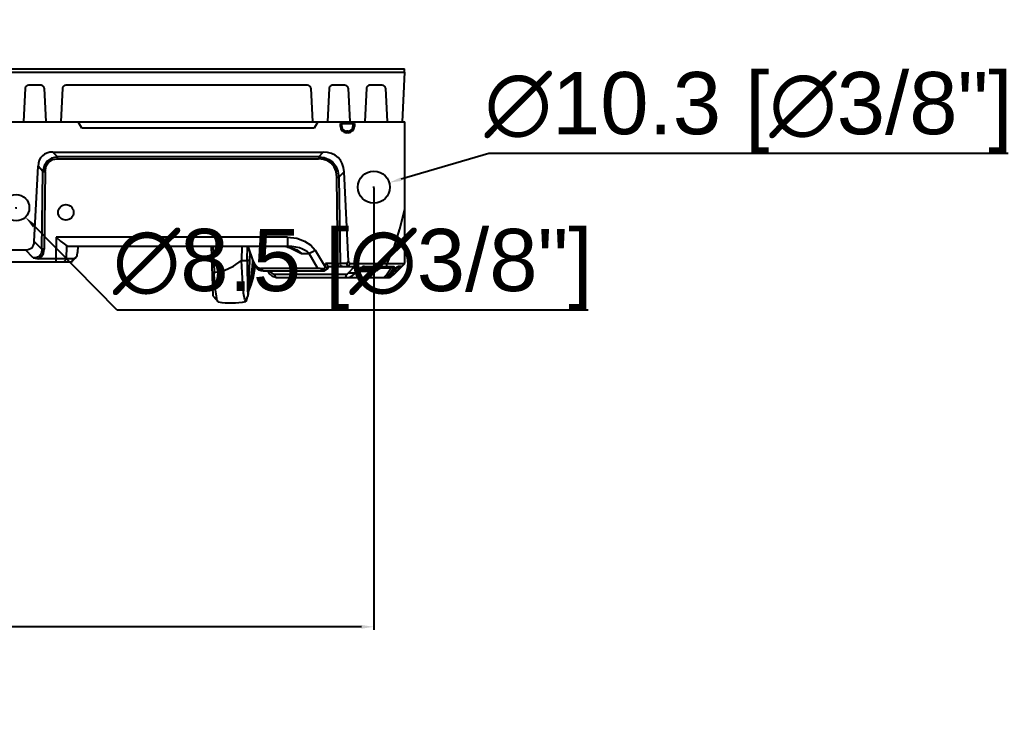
# Model space of a CAD drawing. Header units: millimetres. Extents: x -3132 to 28633, y 682 to 5849.
# Drawn here: x -1573.3 to -1255.6, y 1604.9 to 1833.7 of the extents above; entities that cross this region are included whole.
import ezdxf

# ---------------------------------------------------------------- set-up
doc = ezdxf.new("R2010")
doc.units = ezdxf.units.MM
doc.styles.get("Standard").update_dxf_attribs({"font": 'arial.ttf'})
doc.dimstyles.new('ISO-20', dxfattribs={"dimtxt": 20, "dimasz": 4, "dimexe": 1, "dimexo": 0.2, "dimgap": 0, "dimtad": 1, "dimtoh": 1, "dimdec": 1, "dimzin": 9, "dimdsep": 46, "dimtxsty": 'Standard', "dimblk": '_FILLED', "dimcen": 0.2, "dimclrd": 256, "dimclre": 256, "dimclrt": 256, "dimadec": 1, "dimazin": 2, "dimtfac": 1, "dimtdec": 1, "dimtofl": 0, "dimtmove": 0, "dimatfit": 3, "dimldrblk": '_FILLED', "dimfxl": 1, "dimtolj": 1, "dimtzin": 0, "dimarcsym": 0})

# ---------------------------------------------------------------- blocks, each defined once
blk = doc.blocks.new('_FILLED')
at = {"color": 0, "linetype": 'ByBlock'}
blk.add_solid([(0, 0), (-1, 0.15), (-1, -0.15)], dxfattribs=at)
blk = doc.blocks.new('*D35')
at = {"lineweight": -2, "transparency": 16777216}
for p, q in [((-1422.52, 1790.7), (-1450.72, 1782.41)), ((-1255.58, 1790.7), (-1422.52, 1790.7)), ((-1459.7, 1779.83), (-1459.3, 1779.83)), ((-1459.5, 1779.63), (-1459.5, 1780.03))]:
    blk.add_line(p, q, dxfattribs=at)
at = {"layer": 'Defpoints', "color": 0, "transparency": 16777216}
for p in [(-1454.56, 1781.28), (-1464.44, 1778.37)]:
    blk.add_point(p, dxfattribs=at)
at = {"lineweight": -2, "transparency": 16777216, "xscale": 4, "yscale": 4, "zscale": 4, "rotation": 196.3861805448488}
blk.add_blockref('_FILLED', (-1454.56, 1781.28), dxfattribs=at)
at = {"transparency": 16777216, "insert": (-1339.05, 1803.85), "char_height": 20, "attachment_point": 5}
blk.add_mtext('\\A1;∅10.3 [∅3/8"]', dxfattribs=at)
blk = doc.blocks.new('*D37')
at = {"lineweight": -2, "transparency": 16777216}
for p, q in [((-1939.5, 1779.63), (-1939.5, 1637.45)), ((-1459.5, 1779.63), (-1459.5, 1637.45)), ((-1463.5, 1638.45), (-1935.5, 1638.45))]:
    blk.add_line(p, q, dxfattribs=at)
at = {"layer": 'Defpoints', "color": 0, "transparency": 16777216}
for p in [(-1939.5, 1779.83), (-1459.5, 1779.83), (-1939.5, 1638.45)]:
    blk.add_point(p, dxfattribs=at)
at = {"lineweight": -2, "transparency": 16777216, "xscale": 4, "yscale": 4, "zscale": 4, "rotation": 180}
blk.add_blockref('_FILLED', (-1939.5, 1638.45), dxfattribs=at)
at = {"lineweight": -2, "transparency": 16777216, "xscale": 4, "yscale": 4, "zscale": 4}
blk.add_blockref('_FILLED', (-1459.5, 1638.45), dxfattribs=at)
at = {"transparency": 16777216, "insert": (-1699.5, 1651.4), "char_height": 20, "attachment_point": 5}
blk.add_mtext('\\A1;480 [1\'-6 7/8"]', dxfattribs=at)
blk = doc.blocks.new('*D39')
at = {"lineweight": -2, "transparency": 16777216}
for p, q in [((-1574.7, 1773.23), (-1574.3, 1773.23)), ((-1574.5, 1773.03), (-1574.5, 1773.43)), ((-1541.99, 1740.26), (-1568.71, 1767.35)), ((-1390.58, 1740.26), (-1541.99, 1740.26))]:
    blk.add_line(p, q, dxfattribs=at)
at = {"layer": 'Defpoints', "color": 0, "transparency": 16777216}
for p in [(-1577.49, 1776.25), (-1571.52, 1770.2)]:
    blk.add_point(p, dxfattribs=at)
at = {"lineweight": -2, "transparency": 16777216, "xscale": 4, "yscale": 4, "zscale": 4, "rotation": 134.6038417457517}
blk.add_blockref('_FILLED', (-1571.52, 1770.2), dxfattribs=at)
at = {"transparency": 16777216, "insert": (-1466.28, 1753.4), "char_height": 20, "attachment_point": 5}
blk.add_mtext('\\A1;∅8.5 [∅3/8"]', dxfattribs=at)

msp = doc.modelspace()

# ---------------------------------------------------------------- linework, layer by layer
at = {"linetype": 'Continuous'}
for p, q in [((-1699.403, 1817.877), (-1449.603, 1817.877)), ((-1449.603, 1816.827), (-1449.603, 1817.877)), ((-1699.403, 1816.827), (-1449.603, 1816.827)), ((-1449.603, 1816.827), (-1450.439, 1800.876)), ((-1571.553, 1811.679), (-1572.122, 1800.827)), ((-1566.452, 1812.627), (-1570.554, 1812.627)), ((-1565.453, 1811.679), (-1564.885, 1800.827)), ((-1559.553, 1811.679), (-1560.122, 1800.827)), ((-1480.772, 1812.627), (-1558.554, 1812.627)), ((-1479.774, 1811.679), (-1479.205, 1800.827)), ((-1473.873, 1811.679), (-1474.442, 1800.827)), ((-1468.772, 1812.627), (-1472.874, 1812.627)), ((-1467.774, 1811.679), (-1467.205, 1800.827)), ((-1461.873, 1811.679), (-1462.442, 1800.827)), ((-1456.772, 1812.627), (-1460.874, 1812.627)), ((-1455.774, 1811.679), (-1455.205, 1800.827)), ((-1949.503, 1800.827), (-1449.503, 1800.827)), ((-1553.348, 1798.827), (-1554.503, 1800.827)), ((-1478.658, 1798.827), (-1553.348, 1798.827)), ((-1477.503, 1800.827), (-1478.658, 1798.827)), ((-1470.253, 1800.327), (-1465.753, 1800.327)), ((-1470.253, 1799.327), (-1470.253, 1800.327)), ((-1469.753, 1799.327), (-1470.253, 1799.327)), ((-1469.753, 1799.327), (-1469.753, 1800.327)), ((-1466.253, 1800.327), (-1466.253, 1799.327)), ((-1465.753, 1799.327), (-1466.253, 1799.327)), ((-1465.753, 1800.327), (-1465.753, 1799.327)), ((-1449.503, 1755.327), (-1449.503, 1800.827)), ((-1467.753, 1797.827), (-1468.253, 1797.827)), ((-1468.253, 1797.327), (-1468.253, 1797.827)), ((-1467.753, 1797.327), (-1468.253, 1797.327)), ((-1467.753, 1797.827), (-1467.753, 1797.327)), ((-1562.637, 1791.127), (-1475.785, 1791.127)), ((-1562.637, 1791.127), (-1561.191, 1789.605)), ((-1477.231, 1789.605), (-1561.191, 1789.605)), ((-1561.191, 1788.933), (-1561.191, 1789.605)), ((-1561.191, 1788.933), (-1477.269, 1788.933)), ((-1477.231, 1789.605), (-1475.785, 1791.127)), ((-1477.231, 1789.605), (-1477.231, 1788.933)), ((-1568.635, 1762.352), (-1567.44, 1786.553)), ((-1565.86, 1784.891), (-1567.44, 1786.553)), ((-1566.221, 1759.904), (-1565.86, 1784.891)), ((-1565.153, 1784.891), (-1565.515, 1759.904)), ((-1471.024, 1755.292), (-1471.425, 1783.009)), ((-1469.075, 1784.737), (-1470.718, 1783.009)), ((-1470.718, 1783.009), (-1470.317, 1755.292)), ((-1467.656, 1755.999), (-1469.075, 1784.737)), ((-1561.599, 1763.722), (-1561.738, 1756.826)), ((-1487.279, 1763.722), (-1561.599, 1763.722)), ((-1487.279, 1763.722), (-1487.279, 1760.827)), ((-1568.635, 1762.352), (-1566.221, 1759.904)), ((-1558.276, 1756.826), (-1558.193, 1760.966)), ((-1557.677, 1760.827), (-1487.279, 1760.827)), ((-1554.643, 1760.827), (-1554.725, 1758.791)), ((-1511.135, 1744.777), (-1511.695, 1760.827)), ((-1511.13, 1760.827), (-1510.834, 1752.372)), ((-1501.882, 1760.827), (-1502.043, 1756.208)), ((-1500.247, 1756.228), (-1500.086, 1760.827)), ((-1499.966, 1760.827), (-1498.351, 1756.116)), ((-1487.751, 1760.729), (-1486.39, 1760.475)), ((-1485.838, 1760.757), (-1487.279, 1760.827)), ((-1577.498, 1759.66), (-1571.508, 1759.66)), ((-1568.99, 1757.107), (-1571.508, 1759.66)), ((-1556.209, 1756.243), (-1555.372, 1757.08)), ((-1555.939, 1756.826), (-1555.372, 1757.082)), ((-1499.372, 1759.092), (-1499.854, 1745.275)), ((-1484.513, 1759.397), (-1482.735, 1758.468)), ((-1482.735, 1758.468), (-1480.33, 1758.468)), ((-1477.476, 1753.724), (-1480.33, 1758.468)), ((-1478.395, 1759.595), (-1475.137, 1754.178)), ((-1592.171, 1755.827), (-1556.835, 1755.827)), ((-1561.738, 1756.826), (-1567.187, 1756.826)), ((-1560.388, 1756.817), (-1561.738, 1756.826)), ((-1561.738, 1756.826), (-1561.738, 1755.827)), ((-1559.173, 1756.817), (-1560.388, 1756.817)), ((-1558.276, 1756.826), (-1559.173, 1756.817)), ((-1558.276, 1756.826), (-1559.173, 1755.827)), ((-1555.939, 1756.826), (-1558.276, 1756.826)), ((-1556.835, 1755.827), (-1555.939, 1756.826)), ((-1556.414, 1756.031), (-1556.209, 1756.243)), ((-1504.59, 1754.4), (-1502.043, 1756.208)), ((-1502.043, 1756.208), (-1500.247, 1756.228)), ((-1501.87, 1752.384), (-1502.043, 1756.208)), ((-1498.556, 1753.903), (-1498.535, 1754.267)), ((-1498.535, 1754.267), (-1498.444, 1756.27)), ((-1498.396, 1754.26), (-1498.535, 1754.267)), ((-1498.21, 1754.249), (-1498.396, 1754.26)), ((-1498.351, 1756.116), (-1497.896, 1755.183)), ((-1498.139, 1755.681), (-1498.21, 1754.249)), ((-1497.713, 1754.225), (-1498.21, 1754.249)), ((-1497.713, 1754.225), (-1497.681, 1754.867)), ((-1497.547, 1754.233), (-1497.702, 1754.451)), ((-1496.958, 1753.634), (-1497.547, 1754.233)), ((-1496.757, 1754.017), (-1495.839, 1753.724)), ((-1474.64, 1753.935), (-1475.143, 1754.216)), ((-1475.137, 1754.178), (-1475.071, 1755.292)), ((-1471.024, 1755.292), (-1475.071, 1755.292)), ((-1474.612, 1754.81), (-1475.071, 1755.292)), ((-1474.298, 1753.753), (-1474.64, 1753.935)), ((-1474.271, 1754.46), (-1474.612, 1754.81)), ((-1474.129, 1754.327), (-1474.271, 1754.46)), ((-1474.166, 1753.696), (-1474.129, 1754.327)), ((-1474.129, 1754.327), (-1465.668, 1754.327)), ((-1471.024, 1755.292), (-1471.024, 1754.327)), ((-1470.524, 1755.289), (-1470.317, 1755.292)), ((-1468.329, 1755.292), (-1470.317, 1755.292)), ((-1470.217, 1754.813), (-1470.317, 1755.292)), ((-1468.329, 1755.292), (-1467.656, 1755.999)), ((-1467.778, 1752.164), (-1465.668, 1754.327)), ((-1466.95, 1755.327), (-1467.776, 1754.458)), ((-1466.95, 1755.327), (-1449.503, 1755.327)), ((-1462.545, 1754.327), (-1459.512, 1754.327)), ((-1459.691, 1754.276), (-1459.823, 1754.327)), ((-1459.821, 1754.085), (-1459.771, 1753.855)), ((-1459.287, 1754.032), (-1459.771, 1753.855)), ((-1459.512, 1754.327), (-1459.25, 1754.311)), ((-1459.25, 1754.311), (-1459.008, 1754.262)), ((-1458.797, 1754.181), (-1459.237, 1753.705)), ((-1459.008, 1754.262), (-1458.797, 1754.181)), ((-1457.858, 1753.705), (-1457.347, 1754.181)), ((-1456.982, 1754.193), (-1457.519, 1753.693)), ((-1456.992, 1754.308), (-1456.807, 1754.327)), ((-1456.982, 1754.193), (-1456.839, 1754.287)), ((-1456.807, 1754.327), (-1453.203, 1754.327)), ((-1455.272, 1754.991), (-1455.218, 1755.327)), ((-1452.876, 1754.181), (-1454.074, 1752.447)), ((-1453.976, 1754.085), (-1453.926, 1753.842)), ((-1453.723, 1753.933), (-1453.926, 1753.842)), ((-1453.875, 1751.64), (-1452.072, 1754.123)), ((-1453.379, 1752.447), (-1452.124, 1754.181)), ((-1452.876, 1754.181), (-1453.072, 1754.151)), ((-1452.666, 1752.164), (-1450.574, 1754.256)), ((-1452.061, 1754.151), (-1452.124, 1754.181)), ((-1452.073, 1754.085), (-1452.024, 1753.855)), ((-1452.072, 1754.123), (-1452.061, 1754.151)), ((-1452.07, 1754.12), (-1451.904, 1754.265)), ((-1451.904, 1754.265), (-1451.689, 1754.326)), ((-1451.805, 1754.311), (-1451.689, 1754.327)), ((-1451.508, 1754.037), (-1451.773, 1753.943)), ((-1451.545, 1753.73), (-1451.773, 1753.943)), ((-1451.689, 1754.327), (-1451.67, 1754.327)), ((-1450.503, 1754.327), (-1451.67, 1754.327)), ((-1450.503, 1754.327), (-1449.503, 1755.327)), ((-1510.834, 1752.372), (-1511.4, 1752.372)), ((-1510.684, 1749.843), (-1510.834, 1752.372)), ((-1498.679, 1751.001), (-1499.159, 1749.201)), ((-1498.892, 1751.197), (-1498.62, 1753.177)), ((-1498.317, 1753.096), (-1498.679, 1751.001)), ((-1498.271, 1753.472), (-1498.317, 1753.096)), ((-1497.833, 1752.883), (-1498.317, 1753.096)), ((-1477.499, 1753.724), (-1495.839, 1753.724)), ((-1495.839, 1753.724), (-1494.857, 1752.827)), ((-1495.066, 1752.827), (-1495.69, 1752.919)), ((-1475.442, 1752.827), (-1494.857, 1752.827)), ((-1492.998, 1751.95), (-1493.44, 1752.827)), ((-1492.948, 1752.827), (-1492.863, 1752.66)), ((-1491.388, 1751.827), (-1468.128, 1751.827)), ((-1491.022, 1750.827), (-1491.388, 1751.827)), ((-1491.022, 1750.827), (-1454.608, 1750.827)), ((-1477.317, 1753.717), (-1477.499, 1753.724)), ((-1476.433, 1753.595), (-1476.89, 1753.655)), ((-1475.391, 1752.958), (-1476.89, 1753.655)), ((-1475.949, 1753.588), (-1476.433, 1753.595)), ((-1475.446, 1753.62), (-1475.949, 1753.588)), ((-1475.447, 1752.827), (-1474.167, 1753.695)), ((-1475.349, 1753.81), (-1475.446, 1753.62)), ((-1475.423, 1753.339), (-1475.446, 1753.62)), ((-1475.391, 1752.958), (-1475.423, 1753.339)), ((-1475.395, 1752.909), (-1475.391, 1752.958)), ((-1474.166, 1753.696), (-1474.298, 1753.753)), ((-1474.166, 1753.696), (-1474.166, 1753.696)), ((-1465.474, 1752.164), (-1467.778, 1752.164)), ((-1463.734, 1753.842), (-1465.474, 1752.164)), ((-1464.787, 1752.827), (-1459.682, 1752.827)), ((-1461.303, 1753.299), (-1464.297, 1753.299)), ((-1463.734, 1753.855), (-1459.771, 1753.855)), ((-1460.291, 1752.935), (-1460.952, 1752.827)), ((-1460.214, 1753.557), (-1459.771, 1753.855)), ((-1457.858, 1753.705), (-1459.237, 1753.705)), ((-1458.354, 1753.13), (-1457.519, 1753.693)), ((-1457.622, 1753.648), (-1457.858, 1753.705)), ((-1457.519, 1753.693), (-1457.622, 1753.648)), ((-1457.359, 1753.842), (-1453.926, 1753.842)), ((-1455.582, 1751.495), (-1455.251, 1751.92)), ((-1455.087, 1751.058), (-1455.333, 1750.827)), ((-1455.251, 1751.92), (-1453.926, 1753.842)), ((-1454.874, 1751.309), (-1455.087, 1751.058)), ((-1454.878, 1751.631), (-1454.674, 1751.581)), ((-1454.674, 1751.581), (-1454.874, 1751.309)), ((-1454.676, 1750.827), (-1454.441, 1751.058)), ((-1454.074, 1752.447), (-1454.674, 1751.581)), ((-1454.007, 1751.581), (-1454.674, 1751.581)), ((-1454.606, 1750.827), (-1453.875, 1751.64)), ((-1454.442, 1750.827), (-1454.606, 1750.827)), ((-1454.007, 1751.581), (-1453.379, 1752.447)), ((-1454.007, 1751.581), (-1453.875, 1751.64)), ((-1452.478, 1753.564), (-1452.024, 1753.855)), ((-1452.266, 1753.855), (-1452.024, 1753.855)), ((-1451.301, 1753.646), (-1451.545, 1753.73)), ((-1451.124, 1753.705), (-1451.301, 1753.646)), ((-1499.8, 1746.815), (-1499.619, 1747.936)), ((-1499.683, 1746.512), (-1498.946, 1748.464)), ((-1511.135, 1744.777), (-1509.5, 1742.935)), ((-1511.135, 1744.777), (-1510.659, 1744.228)), ((-1509.954, 1743.987), (-1510.222, 1745.482)), ((-1500.648, 1743.083), (-1499.964, 1744.762)), ((-1500.171, 1744.215), (-1499.959, 1744.772)), ((-1500.102, 1746.93), (-1500.037, 1745.272)), ((-1500.037, 1745.272), (-1499.964, 1744.762)), ((-1499.959, 1744.772), (-1499.96, 1744.77)), ((-1499.828, 1746.036), (-1499.683, 1746.512)), ((-1499.8, 1746.819), (-1499.787, 1746.931)), ((-1499.789, 1746.92), (-1499.79, 1746.913)), ((-1499.739, 1747.185), (-1499.789, 1746.92)), ((-1509.807, 1743.43), (-1509.954, 1743.987)), ((-1509.653, 1743.074), (-1509.807, 1743.43)), ((-1509.606, 1743.008), (-1509.653, 1743.074)), ((-1509.5, 1742.935), (-1509.606, 1743.008)), ((-1500.412, 1743.506), (-1500.341, 1743.728)), ((-1500.341, 1743.728), (-1500.171, 1744.215))]:
    msp.add_line(p, q, dxfattribs=at)
for points in [[(-1561.191, 1789.605), (-1563.115, 1789.171), (-1564.541, 1788.174), (-1565.455, 1786.732), (-1565.86, 1784.891)], [(-1565.153, 1784.891), (-1564.822, 1786.68), (-1563.968, 1787.952), (-1562.738, 1788.687), (-1561.191, 1788.933)], [(-1473.196, 1787.527), (-1474.315, 1788.298), (-1475.684, 1788.775), (-1477.269, 1788.933)], [(-1477.231, 1789.605), (-1475.487, 1789.359), (-1474.005, 1788.784), (-1472.813, 1787.938)], [(-1471.425, 1783.009), (-1471.655, 1784.843), (-1472.265, 1786.363), (-1473.196, 1787.527)], [(-1472.813, 1787.938), (-1471.748, 1786.63), (-1471.035, 1784.972), (-1470.718, 1783.009)], [(-1565.86, 1784.891), (-1565.654, 1784.893), (-1565.414, 1784.893), (-1565.153, 1784.891)], [(-1471.425, 1783.009), (-1471.167, 1783.011), (-1470.926, 1783.011), (-1470.718, 1783.009)], [(-1455.218, 1755.327), (-1452.988, 1760.567), (-1451.173, 1766.42), (-1449.503, 1772.76)], [(-1561.599, 1763.722), (-1560.216, 1762.52), (-1559.049, 1761.561), (-1558.193, 1760.966)], [(-1487.279, 1763.722), (-1484.26, 1763.386), (-1481.757, 1762.512), (-1479.781, 1761.22), (-1478.395, 1759.595)], [(-1487.139, 1760.586), (-1485.55, 1760.069), (-1485.344, 1759.975)], [(-1486.591, 1760.408), (-1486.145, 1760.166), (-1484.513, 1759.397)], [(-1486.39, 1760.475), (-1485.211, 1760.102), (-1484.207, 1759.634), (-1483.38, 1759.085), (-1482.735, 1758.468)], [(-1480.33, 1758.468), (-1480.874, 1759.014), (-1481.577, 1759.504), (-1482.427, 1759.931), (-1483.419, 1760.29), (-1484.554, 1760.571), (-1485.838, 1760.757)], [(-1566.222, 1759.904), (-1566.2, 1759.43), (-1566.285, 1758.911), (-1566.476, 1758.388), (-1566.751, 1757.93), (-1567.109, 1757.582), (-1567.568, 1757.322), (-1568.075, 1757.149), (-1568.569, 1757.078), (-1568.99, 1757.107)], [(-1568.99, 1757.107), (-1568.381, 1756.959), (-1567.777, 1756.86), (-1567.187, 1756.826)], [(-1567.187, 1756.826), (-1566.294, 1757.542), (-1565.733, 1758.557), (-1565.515, 1759.904)], [(-1565.515, 1759.904), (-1565.772, 1759.907), (-1566.013, 1759.907), (-1566.221, 1759.904)], [(-1555.372, 1757.082), (-1554.899, 1757.859), (-1554.725, 1758.791)], [(-1485.344, 1759.975), (-1484.316, 1759.461), (-1482.735, 1758.468)], [(-1480.33, 1758.468), (-1479.781, 1758.779), (-1479.121, 1759.163), (-1478.395, 1759.595)], [(-1556.835, 1755.827), (-1556.564, 1755.908), (-1556.414, 1756.031)], [(-1510.834, 1752.372), (-1507.557, 1753.08), (-1504.59, 1754.4)], [(-1499.469, 1756.311), (-1499.564, 1756.271), (-1499.834, 1756.242), (-1500.247, 1756.228)], [(-1500.247, 1756.228), (-1500.199, 1752.776), (-1500.156, 1749.527), (-1500.102, 1746.93)], [(-1498.62, 1753.177), (-1498.584, 1753.539), (-1498.556, 1753.903)], [(-1498.21, 1754.249), (-1498.236, 1753.857), (-1498.271, 1753.472)], [(-1494.857, 1752.827), (-1495.961, 1753.111), (-1497.023, 1753.927), (-1497.897, 1755.176)], [(-1497.896, 1755.183), (-1497.684, 1754.875), (-1496.757, 1754.017)], [(-1497.833, 1752.883), (-1497.781, 1753.328), (-1497.741, 1753.776), (-1497.713, 1754.225)], [(-1475.143, 1754.216), (-1475.25, 1754.004), (-1475.349, 1753.81)], [(-1471.024, 1755.292), (-1470.765, 1755.289), (-1470.524, 1755.289)], [(-1469.61, 1754.327), (-1469.956, 1754.454), (-1470.217, 1754.813)], [(-1468.329, 1755.292), (-1468.206, 1754.965), (-1468.019, 1754.68), (-1467.777, 1754.457)], [(-1467.776, 1754.458), (-1467.62, 1754.383), (-1467.429, 1754.341), (-1467.208, 1754.327)], [(-1459.53, 1753.943), (-1459.587, 1754.138), (-1459.691, 1754.276)], [(-1459.237, 1753.705), (-1459.333, 1753.759), (-1459.423, 1753.829), (-1459.53, 1753.943)], [(-1458.797, 1754.181), (-1459.04, 1754.113), (-1459.287, 1754.032)], [(-1457.347, 1754.181), (-1457.173, 1754.256), (-1456.992, 1754.308)], [(-1457.015, 1754.24), (-1457.095, 1754.233), (-1457.187, 1754.217), (-1457.343, 1754.185)], [(-1456.982, 1754.193), (-1456.963, 1754.219), (-1456.972, 1754.234), (-1457.015, 1754.24)], [(-1455.382, 1754.327), (-1455.327, 1754.657), (-1455.272, 1754.991)], [(-1453.072, 1754.151), (-1453.292, 1754.091), (-1453.51, 1754.017), (-1453.723, 1753.933)], [(-1453.203, 1754.327), (-1453.052, 1754.31), (-1452.94, 1754.26), (-1452.876, 1754.181)], [(-1452.124, 1754.181), (-1451.96, 1754.262), (-1451.805, 1754.311)], [(-1451.773, 1753.943), (-1451.941, 1753.884), (-1452.024, 1753.855)], [(-1451.773, 1753.943), (-1451.831, 1754.138), (-1451.936, 1754.276)], [(-1450.976, 1754.193), (-1451.24, 1754.122), (-1451.508, 1754.037)], [(-1450.691, 1754.24), (-1450.772, 1754.234), (-1450.861, 1754.219), (-1450.976, 1754.193)], [(-1450.645, 1754.185), (-1450.628, 1754.217), (-1450.642, 1754.233), (-1450.691, 1754.24)], [(-1501.364, 1745.794), (-1501.636, 1748.705), (-1501.87, 1752.384)], [(-1499.619, 1747.936), (-1499.265, 1749.438), (-1498.892, 1751.197)], [(-1498.946, 1748.464), (-1498.294, 1750.554), (-1497.833, 1752.883)], [(-1498.62, 1753.177), (-1498.49, 1753.147), (-1498.388, 1753.12), (-1498.317, 1753.096)], [(-1495.69, 1752.919), (-1496.327, 1753.19), (-1496.958, 1753.634)], [(-1491.022, 1750.827), (-1492.085, 1751.118), (-1492.998, 1751.95)], [(-1492.863, 1752.66), (-1492.177, 1752.043), (-1491.388, 1751.827)], [(-1476.89, 1753.655), (-1477.114, 1753.694), (-1477.317, 1753.717)], [(-1475.449, 1752.827), (-1475.414, 1752.865), (-1475.395, 1752.909)], [(-1461.303, 1753.299), (-1460.734, 1753.365), (-1460.214, 1753.557)], [(-1461.303, 1753.299), (-1461.253, 1753.066), (-1461.127, 1752.893), (-1460.952, 1752.827)], [(-1459.237, 1753.705), (-1459.708, 1753.242), (-1460.291, 1752.935)], [(-1459.683, 1752.827), (-1459.477, 1752.834), (-1458.354, 1753.13)], [(-1459.682, 1752.827), (-1459.011, 1752.934), (-1458.39, 1753.24), (-1457.858, 1753.705)], [(-1456.34, 1750.827), (-1455.946, 1751.129), (-1455.582, 1751.495)], [(-1455.251, 1751.92), (-1455.087, 1751.754), (-1454.878, 1751.631)], [(-1454.441, 1751.058), (-1454.218, 1751.309), (-1454.007, 1751.581)], [(-1510.222, 1745.482), (-1510.476, 1747.512), (-1510.684, 1749.843)], [(-1499.159, 1749.201), (-1499.604, 1747.718), (-1499.739, 1747.185)], [(-1500.648, 1743.084), (-1501.018, 1743.727), (-1501.364, 1745.794)], [(-1500.412, 1743.505), (-1500.511, 1743.241), (-1500.648, 1743.083)]]:
    msp.add_lwpolyline(points, dxfattribs=at)
for centre, radius in [((-1459.503, 1779.827), 5.15), ((-1574.503, 1773.227), 4.25), ((-1558.503, 1771.727), 2.5)]:
    msp.add_circle(centre, radius, dxfattribs=at)
for centre, radius, start, end in [((-1570.554, 1811.627), 1, 90, 177), ((-1566.452, 1811.627), 1, 3, 90), ((-1558.554, 1811.627), 1, 90, 177), ((-1480.772, 1811.627), 1, 3, 90), ((-1472.874, 1811.627), 1, 90, 177), ((-1468.772, 1811.627), 1, 3, 90), ((-1460.874, 1811.627), 1, 90, 177), ((-1456.772, 1811.627), 1, 3, 90), ((-1468.253, 1799.327), 2, 180, 270), ((-1468.253, 1799.327), 1.5, 180, 270), ((-1467.753, 1799.327), 2, 270, 0), ((-1467.753, 1799.327), 1.5, 270, 0), ((-1458.297, 1757.795), 7.964, 298.95502, 315), ((-1453.246, 1755.827), 3, 274.99278, 315), ((-1501.353, 1745.328), 1.5, 337.83955, 358), ((-1505.503, 1768.691), 26.064, 261.17924, 280.74415)]:
    msp.add_arc(centre, radius, start, end, dxfattribs=at)
for centre, major_axis, ratio, start_param, end_param in [((-1558.067, 1781.51), (-7.983, 8.398), 0.5868492, -0.5088634, 0.5099543), ((-1482.171, 1777.692), (-11.153, -11.733), 0.5868492, 8.9148237, 9.9336413), ((-1574.154, 1765.221), (4.733, -4.799), 0.5934486, -0.5294856, 0.4991325), ((-1557.556, 1763.827), (0.181, 2.998), 0.5759473, -3.4126047, -3.106813), ((-1466.278, 1756.741), (-1.174, -1.235), 0.5868492, -0.5099543, 0.5088634), ((-1463.043, 1753.829), (0.85, 0.352), 0.4142136, 0.7853982, 2.3300146), ((-1477.769, 1757.795), (9.34, -6.528), 0.4884705, 6.178554, 6.3967489), ((-1473.548, 1757.795), (5.737, -5.666), 0.9756176, 6.2275135, 6.2893563), ((-1470.897, 1757.795), (5.79, 5.683), 0.9636469, -1.860091, -1.5800534)]:
    msp.add_ellipse(centre, major_axis=major_axis, ratio=ratio, start_param=start_param, end_param=end_param, dxfattribs=at)

# ---------------------------------------------------------------- dimensions: what is measured, and where the dimension line sits
for p1, p2, picture, middle in [((-1464.444, 1778.374), (-1454.562, 1781.28), '*D35', (-1339.05, 1790.701)), ((-1577.487, 1776.253), (-1571.519, 1770.201), '*D39', (-1466.284, 1740.257))]:
    dim = msp.add_diameter_dim_2p(p1=p1, p2=p2, dimstyle='ISO-20')
    dim.commit()
    dim.dimension.update_dxf_attribs({"geometry": picture, "text_midpoint": middle, "dimtype": 163})
dim = msp.add_linear_dim(base=(-1939.503, 1638.451), p1=(-1459.503, 1779.827), p2=(-1939.503, 1779.827), dimstyle='ISO-20')
dim.commit()
dim.dimension.update_dxf_attribs({"geometry": '*D37', "text_midpoint": (-1699.503, 1651.398)})

doc.saveas('drawing.dxf')
